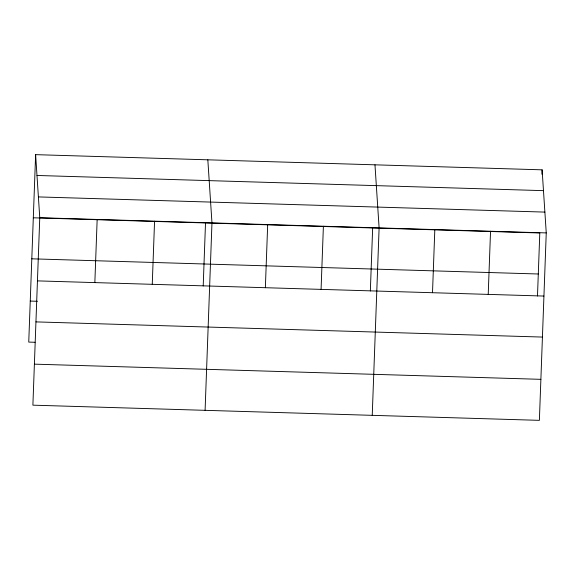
<?xml version="1.0" encoding="UTF-8"?>
<svg xmlns="http://www.w3.org/2000/svg" width="575" height="575" viewBox="0 0 575 575"><rect width="100%" height="100%" fill="white"/><g stroke="black" fill="none" stroke-linecap="round" stroke-linejoin="round"><path stroke-width="0.86" d="M35.621 154.653L39.761 217.731L32.89 405.167L539.379 420.347L546.25 232.911L542.11 169.833L35.621 154.653L28.75 342.089L35.032 342.276M94.846 282.598L97.161 219.456M152.253 284.316L154.567 221.174M203.205 285.983L205.512 222.963M205.095 410.327L211.967 222.892L207.827 159.814M265.363 287.708L267.684 224.566M321.08 289.376L323.394 226.234M370.343 290.993L372.658 227.973M372.233 415.337L379.112 227.901L374.972 164.824M432.508 292.718L434.822 229.576M488.218 294.386L490.54 231.243M537.488 296.003L539.796 232.983L33.307 217.796M541.952 174.282L542.11 169.833M36.987 175.468L543.476 190.648M38.396 196.916L544.884 212.096M39.761 217.731L546.25 232.911M31.805 258.815L538.293 273.995M37.447 280.88L543.936 296.06M30.252 301.07L37.432 301.286M35.945 321.892L542.433 337.072M34.392 364.147L540.881 379.335"/></g></svg>
